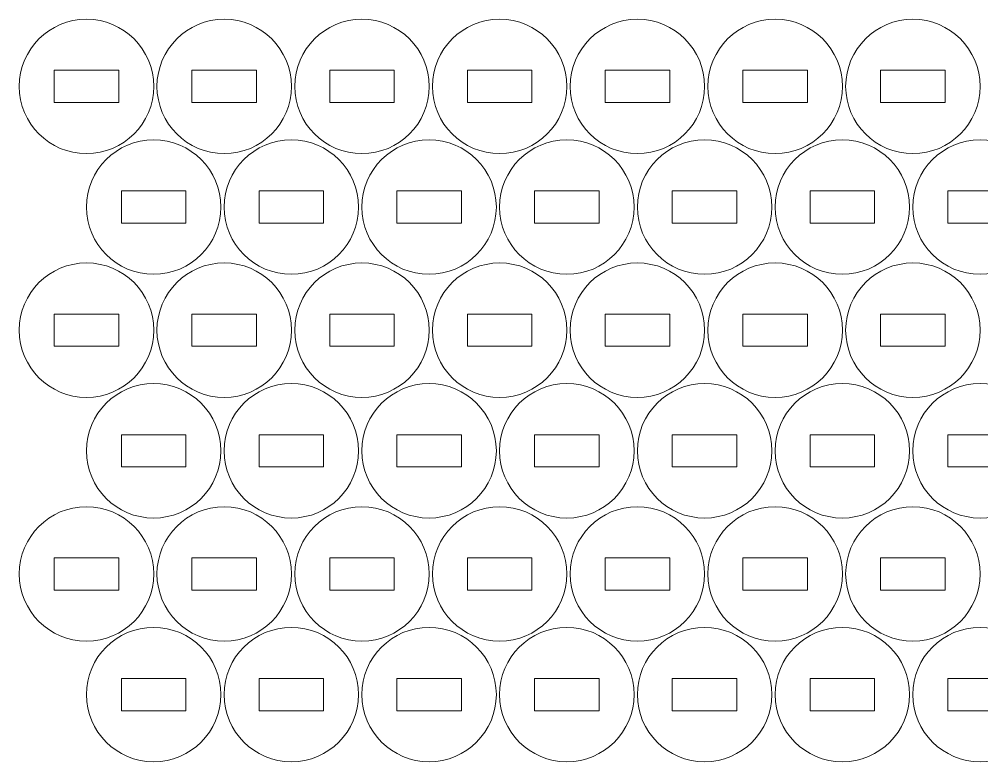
# Model space of a CAD drawing. Header units: millimetres. Extents: x -356 to 356, y -196 to 196.
# Drawn here: x -355.9 to -266.4, y -195.8 to -126.8 of the extents above; entities that cross this region are included whole.
import ezdxf

# ---------------------------------------------------------------- set-up
doc = ezdxf.new("R2010")
doc.units = ezdxf.units.MM
doc.header["$MEASUREMENT"] = 0
doc.layers.add('Camada 1', color=7, linetype='Continuous')

msp = doc.modelspace()

# ---------------------------------------------------------------- linework, layer by layer
at = {"layer": 'Camada 1', "lineweight": 20}
for points in [[(-349.6689, -126.773), (-346.2172, -126.773), (-343.4189, -129.5713), (-343.4189, -133.023), (-343.4189, -133.023), (-343.4189, -136.4747), (-346.2172, -139.273), (-349.6689, -139.273), (-349.6689, -139.273), (-353.1206, -139.273), (-355.9189, -136.4747), (-355.9189, -133.023), (-355.9189, -133.023), (-355.9189, -129.5713), (-353.1206, -126.773), (-349.6689, -126.773)], [(-336.864, -126.773), (-333.4123, -126.773), (-330.614, -129.5713), (-330.614, -133.023), (-330.614, -133.023), (-330.614, -136.4747), (-333.4123, -139.273), (-336.864, -139.273), (-336.864, -139.273), (-340.3157, -139.273), (-343.114, -136.4747), (-343.114, -133.023), (-343.114, -133.023), (-343.114, -129.5713), (-340.3157, -126.773), (-336.864, -126.773)], [(-324.0591, -126.773), (-320.6074, -126.773), (-317.8091, -129.5713), (-317.8091, -133.023), (-317.8091, -133.023), (-317.8091, -136.4747), (-320.6074, -139.273), (-324.0591, -139.273), (-324.0591, -139.273), (-327.5108, -139.273), (-330.3091, -136.4747), (-330.3091, -133.023), (-330.3091, -133.023), (-330.3091, -129.5713), (-327.5108, -126.773), (-324.0591, -126.773)], [(-311.2542, -126.773), (-307.8025, -126.773), (-305.0042, -129.5713), (-305.0042, -133.023), (-305.0042, -133.023), (-305.0042, -136.4747), (-307.8025, -139.273), (-311.2542, -139.273), (-311.2542, -139.273), (-314.7059, -139.273), (-317.5042, -136.4747), (-317.5042, -133.023), (-317.5042, -133.023), (-317.5042, -129.5713), (-314.7059, -126.773), (-311.2542, -126.773)], [(-298.4493, -126.773), (-294.9976, -126.773), (-292.1993, -129.5713), (-292.1993, -133.023), (-292.1993, -133.023), (-292.1993, -136.4747), (-294.9976, -139.273), (-298.4493, -139.273), (-298.4493, -139.273), (-301.901, -139.273), (-304.6993, -136.4747), (-304.6993, -133.023), (-304.6993, -133.023), (-304.6993, -129.5713), (-301.901, -126.773), (-298.4493, -126.773)], [(-285.6444, -126.773), (-282.1927, -126.773), (-279.3944, -129.5713), (-279.3944, -133.023), (-279.3944, -133.023), (-279.3944, -136.4747), (-282.1927, -139.273), (-285.6444, -139.273), (-285.6444, -139.273), (-289.0961, -139.273), (-291.8944, -136.4747), (-291.8944, -133.023), (-291.8944, -133.023), (-291.8944, -129.5713), (-289.0961, -126.773), (-285.6444, -126.773)], [(-272.8395, -126.773), (-269.3878, -126.773), (-266.5895, -129.5713), (-266.5895, -133.023), (-266.5895, -133.023), (-266.5895, -136.4747), (-269.3878, -139.273), (-272.8395, -139.273), (-272.8395, -139.273), (-276.2912, -139.273), (-279.0895, -136.4747), (-279.0895, -133.023), (-279.0895, -133.023), (-279.0895, -129.5713), (-276.2912, -126.773), (-272.8395, -126.773)], [(-352.6689, -131.523), (-352.6689, -131.523), (-346.6689, -131.523), (-346.6689, -131.523), (-346.6689, -131.523), (-346.6689, -131.523), (-346.6689, -134.523), (-346.6689, -134.523), (-346.6689, -134.523), (-346.6689, -134.523), (-352.6689, -134.523), (-352.6689, -134.523), (-352.6689, -134.523), (-352.6689, -134.523), (-352.6689, -131.523), (-352.6689, -131.523)], [(-339.864, -131.523), (-339.864, -131.523), (-333.864, -131.523), (-333.864, -131.523), (-333.864, -131.523), (-333.864, -131.523), (-333.864, -134.523), (-333.864, -134.523), (-333.864, -134.523), (-333.864, -134.523), (-339.864, -134.523), (-339.864, -134.523), (-339.864, -134.523), (-339.864, -134.523), (-339.864, -131.523), (-339.864, -131.523)], [(-327.0591, -131.523), (-327.0591, -131.523), (-321.0591, -131.523), (-321.0591, -131.523), (-321.0591, -131.523), (-321.0591, -131.523), (-321.0591, -134.523), (-321.0591, -134.523), (-321.0591, -134.523), (-321.0591, -134.523), (-327.0591, -134.523), (-327.0591, -134.523), (-327.0591, -134.523), (-327.0591, -134.523), (-327.0591, -131.523), (-327.0591, -131.523)], [(-314.2542, -131.523), (-314.2542, -131.523), (-308.2542, -131.523), (-308.2542, -131.523), (-308.2542, -131.523), (-308.2542, -131.523), (-308.2542, -134.523), (-308.2542, -134.523), (-308.2542, -134.523), (-308.2542, -134.523), (-314.2542, -134.523), (-314.2542, -134.523), (-314.2542, -134.523), (-314.2542, -134.523), (-314.2542, -131.523), (-314.2542, -131.523)], [(-301.4493, -131.523), (-301.4493, -131.523), (-295.4493, -131.523), (-295.4493, -131.523), (-295.4493, -131.523), (-295.4493, -131.523), (-295.4493, -134.523), (-295.4493, -134.523), (-295.4493, -134.523), (-295.4493, -134.523), (-301.4493, -134.523), (-301.4493, -134.523), (-301.4493, -134.523), (-301.4493, -134.523), (-301.4493, -131.523), (-301.4493, -131.523)], [(-288.6444, -131.523), (-288.6444, -131.523), (-282.6444, -131.523), (-282.6444, -131.523), (-282.6444, -131.523), (-282.6444, -131.523), (-282.6444, -134.523), (-282.6444, -134.523), (-282.6444, -134.523), (-282.6444, -134.523), (-288.6444, -134.523), (-288.6444, -134.523), (-288.6444, -134.523), (-288.6444, -134.523), (-288.6444, -131.523), (-288.6444, -131.523)], [(-275.8395, -131.523), (-275.8395, -131.523), (-269.8395, -131.523), (-269.8395, -131.523), (-269.8395, -131.523), (-269.8395, -131.523), (-269.8395, -134.523), (-269.8395, -134.523), (-269.8395, -134.523), (-269.8395, -134.523), (-275.8395, -134.523), (-275.8395, -134.523), (-275.8395, -134.523), (-275.8395, -134.523), (-275.8395, -131.523), (-275.8395, -131.523)], [(-343.4247, -137.9913), (-339.973, -137.9913), (-337.1747, -140.7896), (-337.1747, -144.2413), (-337.1747, -144.2413), (-337.1747, -147.693), (-339.973, -150.4913), (-343.4247, -150.4913), (-343.4247, -150.4913), (-346.8764, -150.4913), (-349.6747, -147.693), (-349.6747, -144.2413), (-349.6747, -144.2413), (-349.6747, -140.7896), (-346.8764, -137.9913), (-343.4247, -137.9913)], [(-330.6198, -137.9913), (-327.1681, -137.9913), (-324.3698, -140.7896), (-324.3698, -144.2413), (-324.3698, -144.2413), (-324.3698, -147.693), (-327.1681, -150.4913), (-330.6198, -150.4913), (-330.6198, -150.4913), (-334.0715, -150.4913), (-336.8698, -147.693), (-336.8698, -144.2413), (-336.8698, -144.2413), (-336.8698, -140.7896), (-334.0715, -137.9913), (-330.6198, -137.9913)], [(-317.8149, -137.9913), (-314.3632, -137.9913), (-311.5649, -140.7896), (-311.5649, -144.2413), (-311.5649, -144.2413), (-311.5649, -147.693), (-314.3632, -150.4913), (-317.8149, -150.4913), (-317.8149, -150.4913), (-321.2666, -150.4913), (-324.0649, -147.693), (-324.0649, -144.2413), (-324.0649, -144.2413), (-324.0649, -140.7896), (-321.2666, -137.9913), (-317.8149, -137.9913)], [(-305.01, -137.9913), (-301.5583, -137.9913), (-298.76, -140.7896), (-298.76, -144.2413), (-298.76, -144.2413), (-298.76, -147.693), (-301.5583, -150.4913), (-305.01, -150.4913), (-305.01, -150.4913), (-308.4617, -150.4913), (-311.26, -147.693), (-311.26, -144.2413), (-311.26, -144.2413), (-311.26, -140.7896), (-308.4617, -137.9913), (-305.01, -137.9913)], [(-292.2051, -137.9913), (-288.7534, -137.9913), (-285.9551, -140.7896), (-285.9551, -144.2413), (-285.9551, -144.2413), (-285.9551, -147.693), (-288.7534, -150.4913), (-292.2051, -150.4913), (-292.2051, -150.4913), (-295.6568, -150.4913), (-298.4551, -147.693), (-298.4551, -144.2413), (-298.4551, -144.2413), (-298.4551, -140.7896), (-295.6568, -137.9913), (-292.2051, -137.9913)], [(-279.4002, -137.9913), (-275.9485, -137.9913), (-273.1502, -140.7896), (-273.1502, -144.2413), (-273.1502, -144.2413), (-273.1502, -147.693), (-275.9485, -150.4913), (-279.4002, -150.4913), (-279.4002, -150.4913), (-282.8519, -150.4913), (-285.6502, -147.693), (-285.6502, -144.2413), (-285.6502, -144.2413), (-285.6502, -140.7896), (-282.8519, -137.9913), (-279.4002, -137.9913)], [(-266.5953, -137.9913), (-263.1436, -137.9913), (-260.3453, -140.7896), (-260.3453, -144.2413), (-260.3453, -144.2413), (-260.3453, -147.693), (-263.1436, -150.4913), (-266.5953, -150.4913), (-266.5953, -150.4913), (-270.047, -150.4913), (-272.8453, -147.693), (-272.8453, -144.2413), (-272.8453, -144.2413), (-272.8453, -140.7896), (-270.047, -137.9913), (-266.5953, -137.9913)], [(-346.4247, -142.7413), (-346.4247, -142.7413), (-340.4247, -142.7413), (-340.4247, -142.7413), (-340.4247, -142.7413), (-340.4247, -142.7413), (-340.4247, -145.7413), (-340.4247, -145.7413), (-340.4247, -145.7413), (-340.4247, -145.7413), (-346.4247, -145.7413), (-346.4247, -145.7413), (-346.4247, -145.7413), (-346.4247, -145.7413), (-346.4247, -142.7413), (-346.4247, -142.7413)], [(-333.6198, -142.7413), (-333.6198, -142.7413), (-327.6198, -142.7413), (-327.6198, -142.7413), (-327.6198, -142.7413), (-327.6198, -142.7413), (-327.6198, -145.7413), (-327.6198, -145.7413), (-327.6198, -145.7413), (-327.6198, -145.7413), (-333.6198, -145.7413), (-333.6198, -145.7413), (-333.6198, -145.7413), (-333.6198, -145.7413), (-333.6198, -142.7413), (-333.6198, -142.7413)], [(-320.8149, -142.7413), (-320.8149, -142.7413), (-314.8149, -142.7413), (-314.8149, -142.7413), (-314.8149, -142.7413), (-314.8149, -142.7413), (-314.8149, -145.7413), (-314.8149, -145.7413), (-314.8149, -145.7413), (-314.8149, -145.7413), (-320.8149, -145.7413), (-320.8149, -145.7413), (-320.8149, -145.7413), (-320.8149, -145.7413), (-320.8149, -142.7413), (-320.8149, -142.7413)], [(-308.01, -142.7413), (-308.01, -142.7413), (-302.01, -142.7413), (-302.01, -142.7413), (-302.01, -142.7413), (-302.01, -142.7413), (-302.01, -145.7413), (-302.01, -145.7413), (-302.01, -145.7413), (-302.01, -145.7413), (-308.01, -145.7413), (-308.01, -145.7413), (-308.01, -145.7413), (-308.01, -145.7413), (-308.01, -142.7413), (-308.01, -142.7413)], [(-295.2051, -142.7413), (-295.2051, -142.7413), (-289.2051, -142.7413), (-289.2051, -142.7413), (-289.2051, -142.7413), (-289.2051, -142.7413), (-289.2051, -145.7413), (-289.2051, -145.7413), (-289.2051, -145.7413), (-289.2051, -145.7413), (-295.2051, -145.7413), (-295.2051, -145.7413), (-295.2051, -145.7413), (-295.2051, -145.7413), (-295.2051, -142.7413), (-295.2051, -142.7413)], [(-282.4002, -142.7413), (-282.4002, -142.7413), (-276.4002, -142.7413), (-276.4002, -142.7413), (-276.4002, -142.7413), (-276.4002, -142.7413), (-276.4002, -145.7413), (-276.4002, -145.7413), (-276.4002, -145.7413), (-276.4002, -145.7413), (-282.4002, -145.7413), (-282.4002, -145.7413), (-282.4002, -145.7413), (-282.4002, -145.7413), (-282.4002, -142.7413), (-282.4002, -142.7413)], [(-269.5953, -142.7413), (-269.5953, -142.7413), (-263.5953, -142.7413), (-263.5953, -142.7413), (-263.5953, -142.7413), (-263.5953, -142.7413), (-263.5953, -145.7413), (-263.5953, -145.7413), (-263.5953, -145.7413), (-263.5953, -145.7413), (-269.5953, -145.7413), (-269.5953, -145.7413), (-269.5953, -145.7413), (-269.5953, -145.7413), (-269.5953, -142.7413), (-269.5953, -142.7413)], [(-349.6689, -149.4396), (-346.2172, -149.4396), (-343.4189, -152.2379), (-343.4189, -155.6896), (-343.4189, -155.6896), (-343.4189, -159.1413), (-346.2172, -161.9396), (-349.6689, -161.9396), (-349.6689, -161.9396), (-353.1206, -161.9396), (-355.9189, -159.1413), (-355.9189, -155.6896), (-355.9189, -155.6896), (-355.9189, -152.2379), (-353.1206, -149.4396), (-349.6689, -149.4396)], [(-336.864, -149.4396), (-333.4123, -149.4396), (-330.614, -152.2379), (-330.614, -155.6896), (-330.614, -155.6896), (-330.614, -159.1413), (-333.4123, -161.9396), (-336.864, -161.9396), (-336.864, -161.9396), (-340.3157, -161.9396), (-343.114, -159.1413), (-343.114, -155.6896), (-343.114, -155.6896), (-343.114, -152.2379), (-340.3157, -149.4396), (-336.864, -149.4396)], [(-324.0591, -149.4396), (-320.6074, -149.4396), (-317.8091, -152.2379), (-317.8091, -155.6896), (-317.8091, -155.6896), (-317.8091, -159.1413), (-320.6074, -161.9396), (-324.0591, -161.9396), (-324.0591, -161.9396), (-327.5108, -161.9396), (-330.3091, -159.1413), (-330.3091, -155.6896), (-330.3091, -155.6896), (-330.3091, -152.2379), (-327.5108, -149.4396), (-324.0591, -149.4396)], [(-311.2542, -149.4396), (-307.8025, -149.4396), (-305.0042, -152.2379), (-305.0042, -155.6896), (-305.0042, -155.6896), (-305.0042, -159.1413), (-307.8025, -161.9396), (-311.2542, -161.9396), (-311.2542, -161.9396), (-314.7059, -161.9396), (-317.5042, -159.1413), (-317.5042, -155.6896), (-317.5042, -155.6896), (-317.5042, -152.2379), (-314.7059, -149.4396), (-311.2542, -149.4396)], [(-298.4493, -149.4396), (-294.9976, -149.4396), (-292.1993, -152.2379), (-292.1993, -155.6896), (-292.1993, -155.6896), (-292.1993, -159.1413), (-294.9976, -161.9396), (-298.4493, -161.9396), (-298.4493, -161.9396), (-301.901, -161.9396), (-304.6993, -159.1413), (-304.6993, -155.6896), (-304.6993, -155.6896), (-304.6993, -152.2379), (-301.901, -149.4396), (-298.4493, -149.4396)], [(-285.6444, -149.4396), (-282.1927, -149.4396), (-279.3944, -152.2379), (-279.3944, -155.6896), (-279.3944, -155.6896), (-279.3944, -159.1413), (-282.1927, -161.9396), (-285.6444, -161.9396), (-285.6444, -161.9396), (-289.0961, -161.9396), (-291.8944, -159.1413), (-291.8944, -155.6896), (-291.8944, -155.6896), (-291.8944, -152.2379), (-289.0961, -149.4396), (-285.6444, -149.4396)], [(-272.8395, -149.4396), (-269.3878, -149.4396), (-266.5895, -152.2379), (-266.5895, -155.6896), (-266.5895, -155.6896), (-266.5895, -159.1413), (-269.3878, -161.9396), (-272.8395, -161.9396), (-272.8395, -161.9396), (-276.2912, -161.9396), (-279.0895, -159.1413), (-279.0895, -155.6896), (-279.0895, -155.6896), (-279.0895, -152.2379), (-276.2912, -149.4396), (-272.8395, -149.4396)], [(-352.6689, -154.1896), (-352.6689, -154.1896), (-346.6689, -154.1896), (-346.6689, -154.1896), (-346.6689, -154.1896), (-346.6689, -154.1896), (-346.6689, -157.1896), (-346.6689, -157.1896), (-346.6689, -157.1896), (-346.6689, -157.1896), (-352.6689, -157.1896), (-352.6689, -157.1896), (-352.6689, -157.1896), (-352.6689, -157.1896), (-352.6689, -154.1896), (-352.6689, -154.1896)], [(-339.864, -154.1896), (-339.864, -154.1896), (-333.864, -154.1896), (-333.864, -154.1896), (-333.864, -154.1896), (-333.864, -154.1896), (-333.864, -157.1896), (-333.864, -157.1896), (-333.864, -157.1896), (-333.864, -157.1896), (-339.864, -157.1896), (-339.864, -157.1896), (-339.864, -157.1896), (-339.864, -157.1896), (-339.864, -154.1896), (-339.864, -154.1896)], [(-327.0591, -154.1896), (-327.0591, -154.1896), (-321.0591, -154.1896), (-321.0591, -154.1896), (-321.0591, -154.1896), (-321.0591, -154.1896), (-321.0591, -157.1896), (-321.0591, -157.1896), (-321.0591, -157.1896), (-321.0591, -157.1896), (-327.0591, -157.1896), (-327.0591, -157.1896), (-327.0591, -157.1896), (-327.0591, -157.1896), (-327.0591, -154.1896), (-327.0591, -154.1896)], [(-314.2542, -154.1896), (-314.2542, -154.1896), (-308.2542, -154.1896), (-308.2542, -154.1896), (-308.2542, -154.1896), (-308.2542, -154.1896), (-308.2542, -157.1896), (-308.2542, -157.1896), (-308.2542, -157.1896), (-308.2542, -157.1896), (-314.2542, -157.1896), (-314.2542, -157.1896), (-314.2542, -157.1896), (-314.2542, -157.1896), (-314.2542, -154.1896), (-314.2542, -154.1896)], [(-301.4493, -154.1896), (-301.4493, -154.1896), (-295.4493, -154.1896), (-295.4493, -154.1896), (-295.4493, -154.1896), (-295.4493, -154.1896), (-295.4493, -157.1896), (-295.4493, -157.1896), (-295.4493, -157.1896), (-295.4493, -157.1896), (-301.4493, -157.1896), (-301.4493, -157.1896), (-301.4493, -157.1896), (-301.4493, -157.1896), (-301.4493, -154.1896), (-301.4493, -154.1896)], [(-288.6444, -154.1896), (-288.6444, -154.1896), (-282.6444, -154.1896), (-282.6444, -154.1896), (-282.6444, -154.1896), (-282.6444, -154.1896), (-282.6444, -157.1896), (-282.6444, -157.1896), (-282.6444, -157.1896), (-282.6444, -157.1896), (-288.6444, -157.1896), (-288.6444, -157.1896), (-288.6444, -157.1896), (-288.6444, -157.1896), (-288.6444, -154.1896), (-288.6444, -154.1896)], [(-275.8395, -154.1896), (-275.8395, -154.1896), (-269.8395, -154.1896), (-269.8395, -154.1896), (-269.8395, -154.1896), (-269.8395, -154.1896), (-269.8395, -157.1896), (-269.8395, -157.1896), (-269.8395, -157.1896), (-269.8395, -157.1896), (-275.8395, -157.1896), (-275.8395, -157.1896), (-275.8395, -157.1896), (-275.8395, -157.1896), (-275.8395, -154.1896), (-275.8395, -154.1896)], [(-343.4247, -160.6579), (-339.973, -160.6579), (-337.1747, -163.4562), (-337.1747, -166.9079), (-337.1747, -166.9079), (-337.1747, -170.3596), (-339.973, -173.1579), (-343.4247, -173.1579), (-343.4247, -173.1579), (-346.8764, -173.1579), (-349.6747, -170.3596), (-349.6747, -166.9079), (-349.6747, -166.9079), (-349.6747, -163.4562), (-346.8764, -160.6579), (-343.4247, -160.6579)], [(-330.6198, -160.6579), (-327.1681, -160.6579), (-324.3698, -163.4562), (-324.3698, -166.9079), (-324.3698, -166.9079), (-324.3698, -170.3596), (-327.1681, -173.1579), (-330.6198, -173.1579), (-330.6198, -173.1579), (-334.0715, -173.1579), (-336.8698, -170.3596), (-336.8698, -166.9079), (-336.8698, -166.9079), (-336.8698, -163.4562), (-334.0715, -160.6579), (-330.6198, -160.6579)], [(-317.8149, -160.6579), (-314.3632, -160.6579), (-311.5649, -163.4562), (-311.5649, -166.9079), (-311.5649, -166.9079), (-311.5649, -170.3596), (-314.3632, -173.1579), (-317.8149, -173.1579), (-317.8149, -173.1579), (-321.2666, -173.1579), (-324.0649, -170.3596), (-324.0649, -166.9079), (-324.0649, -166.9079), (-324.0649, -163.4562), (-321.2666, -160.6579), (-317.8149, -160.6579)], [(-305.01, -160.6579), (-301.5583, -160.6579), (-298.76, -163.4562), (-298.76, -166.9079), (-298.76, -166.9079), (-298.76, -170.3596), (-301.5583, -173.1579), (-305.01, -173.1579), (-305.01, -173.1579), (-308.4617, -173.1579), (-311.26, -170.3596), (-311.26, -166.9079), (-311.26, -166.9079), (-311.26, -163.4562), (-308.4617, -160.6579), (-305.01, -160.6579)], [(-292.2051, -160.6579), (-288.7534, -160.6579), (-285.9551, -163.4562), (-285.9551, -166.9079), (-285.9551, -166.9079), (-285.9551, -170.3596), (-288.7534, -173.1579), (-292.2051, -173.1579), (-292.2051, -173.1579), (-295.6568, -173.1579), (-298.4551, -170.3596), (-298.4551, -166.9079), (-298.4551, -166.9079), (-298.4551, -163.4562), (-295.6568, -160.6579), (-292.2051, -160.6579)], [(-279.4002, -160.6579), (-275.9485, -160.6579), (-273.1502, -163.4562), (-273.1502, -166.9079), (-273.1502, -166.9079), (-273.1502, -170.3596), (-275.9485, -173.1579), (-279.4002, -173.1579), (-279.4002, -173.1579), (-282.8519, -173.1579), (-285.6502, -170.3596), (-285.6502, -166.9079), (-285.6502, -166.9079), (-285.6502, -163.4562), (-282.8519, -160.6579), (-279.4002, -160.6579)], [(-266.5953, -160.6579), (-263.1436, -160.6579), (-260.3453, -163.4562), (-260.3453, -166.9079), (-260.3453, -166.9079), (-260.3453, -170.3596), (-263.1436, -173.1579), (-266.5953, -173.1579), (-266.5953, -173.1579), (-270.047, -173.1579), (-272.8453, -170.3596), (-272.8453, -166.9079), (-272.8453, -166.9079), (-272.8453, -163.4562), (-270.047, -160.6579), (-266.5953, -160.6579)], [(-346.4247, -165.4079), (-346.4247, -165.4079), (-340.4247, -165.4079), (-340.4247, -165.4079), (-340.4247, -165.4079), (-340.4247, -165.4079), (-340.4247, -168.4079), (-340.4247, -168.4079), (-340.4247, -168.4079), (-340.4247, -168.4079), (-346.4247, -168.4079), (-346.4247, -168.4079), (-346.4247, -168.4079), (-346.4247, -168.4079), (-346.4247, -165.4079), (-346.4247, -165.4079)], [(-333.6198, -165.4079), (-333.6198, -165.4079), (-327.6198, -165.4079), (-327.6198, -165.4079), (-327.6198, -165.4079), (-327.6198, -165.4079), (-327.6198, -168.4079), (-327.6198, -168.4079), (-327.6198, -168.4079), (-327.6198, -168.4079), (-333.6198, -168.4079), (-333.6198, -168.4079), (-333.6198, -168.4079), (-333.6198, -168.4079), (-333.6198, -165.4079), (-333.6198, -165.4079)], [(-320.8149, -165.4079), (-320.8149, -165.4079), (-314.8149, -165.4079), (-314.8149, -165.4079), (-314.8149, -165.4079), (-314.8149, -165.4079), (-314.8149, -168.4079), (-314.8149, -168.4079), (-314.8149, -168.4079), (-314.8149, -168.4079), (-320.8149, -168.4079), (-320.8149, -168.4079), (-320.8149, -168.4079), (-320.8149, -168.4079), (-320.8149, -165.4079), (-320.8149, -165.4079)], [(-308.01, -165.4079), (-308.01, -165.4079), (-302.01, -165.4079), (-302.01, -165.4079), (-302.01, -165.4079), (-302.01, -165.4079), (-302.01, -168.4079), (-302.01, -168.4079), (-302.01, -168.4079), (-302.01, -168.4079), (-308.01, -168.4079), (-308.01, -168.4079), (-308.01, -168.4079), (-308.01, -168.4079), (-308.01, -165.4079), (-308.01, -165.4079)], [(-295.2051, -165.4079), (-295.2051, -165.4079), (-289.2051, -165.4079), (-289.2051, -165.4079), (-289.2051, -165.4079), (-289.2051, -165.4079), (-289.2051, -168.4079), (-289.2051, -168.4079), (-289.2051, -168.4079), (-289.2051, -168.4079), (-295.2051, -168.4079), (-295.2051, -168.4079), (-295.2051, -168.4079), (-295.2051, -168.4079), (-295.2051, -165.4079), (-295.2051, -165.4079)], [(-282.4002, -165.4079), (-282.4002, -165.4079), (-276.4002, -165.4079), (-276.4002, -165.4079), (-276.4002, -165.4079), (-276.4002, -165.4079), (-276.4002, -168.4079), (-276.4002, -168.4079), (-276.4002, -168.4079), (-276.4002, -168.4079), (-282.4002, -168.4079), (-282.4002, -168.4079), (-282.4002, -168.4079), (-282.4002, -168.4079), (-282.4002, -165.4079), (-282.4002, -165.4079)], [(-269.5953, -165.4079), (-269.5953, -165.4079), (-263.5953, -165.4079), (-263.5953, -165.4079), (-263.5953, -165.4079), (-263.5953, -165.4079), (-263.5953, -168.4079), (-263.5953, -168.4079), (-263.5953, -168.4079), (-263.5953, -168.4079), (-269.5953, -168.4079), (-269.5953, -168.4079), (-269.5953, -168.4079), (-269.5953, -168.4079), (-269.5953, -165.4079), (-269.5953, -165.4079)], [(-349.6689, -172.1062), (-346.2172, -172.1062), (-343.4189, -174.9045), (-343.4189, -178.3562), (-343.4189, -178.3562), (-343.4189, -181.8079), (-346.2172, -184.6062), (-349.6689, -184.6062), (-349.6689, -184.6062), (-353.1206, -184.6062), (-355.9189, -181.8079), (-355.9189, -178.3562), (-355.9189, -178.3562), (-355.9189, -174.9045), (-353.1206, -172.1062), (-349.6689, -172.1062)], [(-336.864, -172.1062), (-333.4123, -172.1062), (-330.614, -174.9045), (-330.614, -178.3562), (-330.614, -178.3562), (-330.614, -181.8079), (-333.4123, -184.6062), (-336.864, -184.6062), (-336.864, -184.6062), (-340.3157, -184.6062), (-343.114, -181.8079), (-343.114, -178.3562), (-343.114, -178.3562), (-343.114, -174.9045), (-340.3157, -172.1062), (-336.864, -172.1062)], [(-324.0591, -172.1062), (-320.6074, -172.1062), (-317.8091, -174.9045), (-317.8091, -178.3562), (-317.8091, -178.3562), (-317.8091, -181.8079), (-320.6074, -184.6062), (-324.0591, -184.6062), (-324.0591, -184.6062), (-327.5108, -184.6062), (-330.3091, -181.8079), (-330.3091, -178.3562), (-330.3091, -178.3562), (-330.3091, -174.9045), (-327.5108, -172.1062), (-324.0591, -172.1062)], [(-311.2542, -172.1062), (-307.8025, -172.1062), (-305.0042, -174.9045), (-305.0042, -178.3562), (-305.0042, -178.3562), (-305.0042, -181.8079), (-307.8025, -184.6062), (-311.2542, -184.6062), (-311.2542, -184.6062), (-314.7059, -184.6062), (-317.5042, -181.8079), (-317.5042, -178.3562), (-317.5042, -178.3562), (-317.5042, -174.9045), (-314.7059, -172.1062), (-311.2542, -172.1062)], [(-298.4493, -172.1062), (-294.9976, -172.1062), (-292.1993, -174.9045), (-292.1993, -178.3562), (-292.1993, -178.3562), (-292.1993, -181.8079), (-294.9976, -184.6062), (-298.4493, -184.6062), (-298.4493, -184.6062), (-301.901, -184.6062), (-304.6993, -181.8079), (-304.6993, -178.3562), (-304.6993, -178.3562), (-304.6993, -174.9045), (-301.901, -172.1062), (-298.4493, -172.1062)], [(-285.6444, -172.1062), (-282.1927, -172.1062), (-279.3944, -174.9045), (-279.3944, -178.3562), (-279.3944, -178.3562), (-279.3944, -181.8079), (-282.1927, -184.6062), (-285.6444, -184.6062), (-285.6444, -184.6062), (-289.0961, -184.6062), (-291.8944, -181.8079), (-291.8944, -178.3562), (-291.8944, -178.3562), (-291.8944, -174.9045), (-289.0961, -172.1062), (-285.6444, -172.1062)], [(-272.8395, -172.1062), (-269.3878, -172.1062), (-266.5895, -174.9045), (-266.5895, -178.3562), (-266.5895, -178.3562), (-266.5895, -181.8079), (-269.3878, -184.6062), (-272.8395, -184.6062), (-272.8395, -184.6062), (-276.2912, -184.6062), (-279.0895, -181.8079), (-279.0895, -178.3562), (-279.0895, -178.3562), (-279.0895, -174.9045), (-276.2912, -172.1062), (-272.8395, -172.1062)], [(-352.6689, -176.8562), (-352.6689, -176.8562), (-346.6689, -176.8562), (-346.6689, -176.8562), (-346.6689, -176.8562), (-346.6689, -176.8562), (-346.6689, -179.8562), (-346.6689, -179.8562), (-346.6689, -179.8562), (-346.6689, -179.8562), (-352.6689, -179.8562), (-352.6689, -179.8562), (-352.6689, -179.8562), (-352.6689, -179.8562), (-352.6689, -176.8562), (-352.6689, -176.8562)], [(-339.864, -176.8562), (-339.864, -176.8562), (-333.864, -176.8562), (-333.864, -176.8562), (-333.864, -176.8562), (-333.864, -176.8562), (-333.864, -179.8562), (-333.864, -179.8562), (-333.864, -179.8562), (-333.864, -179.8562), (-339.864, -179.8562), (-339.864, -179.8562), (-339.864, -179.8562), (-339.864, -179.8562), (-339.864, -176.8562), (-339.864, -176.8562)], [(-327.0591, -176.8562), (-327.0591, -176.8562), (-321.0591, -176.8562), (-321.0591, -176.8562), (-321.0591, -176.8562), (-321.0591, -176.8562), (-321.0591, -179.8562), (-321.0591, -179.8562), (-321.0591, -179.8562), (-321.0591, -179.8562), (-327.0591, -179.8562), (-327.0591, -179.8562), (-327.0591, -179.8562), (-327.0591, -179.8562), (-327.0591, -176.8562), (-327.0591, -176.8562)], [(-314.2542, -176.8562), (-314.2542, -176.8562), (-308.2542, -176.8562), (-308.2542, -176.8562), (-308.2542, -176.8562), (-308.2542, -176.8562), (-308.2542, -179.8562), (-308.2542, -179.8562), (-308.2542, -179.8562), (-308.2542, -179.8562), (-314.2542, -179.8562), (-314.2542, -179.8562), (-314.2542, -179.8562), (-314.2542, -179.8562), (-314.2542, -176.8562), (-314.2542, -176.8562)], [(-301.4493, -176.8562), (-301.4493, -176.8562), (-295.4493, -176.8562), (-295.4493, -176.8562), (-295.4493, -176.8562), (-295.4493, -176.8562), (-295.4493, -179.8562), (-295.4493, -179.8562), (-295.4493, -179.8562), (-295.4493, -179.8562), (-301.4493, -179.8562), (-301.4493, -179.8562), (-301.4493, -179.8562), (-301.4493, -179.8562), (-301.4493, -176.8562), (-301.4493, -176.8562)], [(-288.6444, -176.8562), (-288.6444, -176.8562), (-282.6444, -176.8562), (-282.6444, -176.8562), (-282.6444, -176.8562), (-282.6444, -176.8562), (-282.6444, -179.8562), (-282.6444, -179.8562), (-282.6444, -179.8562), (-282.6444, -179.8562), (-288.6444, -179.8562), (-288.6444, -179.8562), (-288.6444, -179.8562), (-288.6444, -179.8562), (-288.6444, -176.8562), (-288.6444, -176.8562)], [(-275.8395, -176.8562), (-275.8395, -176.8562), (-269.8395, -176.8562), (-269.8395, -176.8562), (-269.8395, -176.8562), (-269.8395, -176.8562), (-269.8395, -179.8562), (-269.8395, -179.8562), (-269.8395, -179.8562), (-269.8395, -179.8562), (-275.8395, -179.8562), (-275.8395, -179.8562), (-275.8395, -179.8562), (-275.8395, -179.8562), (-275.8395, -176.8562), (-275.8395, -176.8562)], [(-343.4247, -183.3245), (-339.973, -183.3245), (-337.1747, -186.1228), (-337.1747, -189.5745), (-337.1747, -189.5745), (-337.1747, -193.0262), (-339.973, -195.8245), (-343.4247, -195.8245), (-343.4247, -195.8245), (-346.8764, -195.8245), (-349.6747, -193.0262), (-349.6747, -189.5745), (-349.6747, -189.5745), (-349.6747, -186.1228), (-346.8764, -183.3245), (-343.4247, -183.3245)], [(-330.6198, -183.3245), (-327.1681, -183.3245), (-324.3698, -186.1228), (-324.3698, -189.5745), (-324.3698, -189.5745), (-324.3698, -193.0262), (-327.1681, -195.8245), (-330.6198, -195.8245), (-330.6198, -195.8245), (-334.0715, -195.8245), (-336.8698, -193.0262), (-336.8698, -189.5745), (-336.8698, -189.5745), (-336.8698, -186.1228), (-334.0715, -183.3245), (-330.6198, -183.3245)], [(-317.8149, -183.3245), (-314.3632, -183.3245), (-311.5649, -186.1228), (-311.5649, -189.5745), (-311.5649, -189.5745), (-311.5649, -193.0262), (-314.3632, -195.8245), (-317.8149, -195.8245), (-317.8149, -195.8245), (-321.2666, -195.8245), (-324.0649, -193.0262), (-324.0649, -189.5745), (-324.0649, -189.5745), (-324.0649, -186.1228), (-321.2666, -183.3245), (-317.8149, -183.3245)], [(-305.01, -183.3245), (-301.5583, -183.3245), (-298.76, -186.1228), (-298.76, -189.5745), (-298.76, -189.5745), (-298.76, -193.0262), (-301.5583, -195.8245), (-305.01, -195.8245), (-305.01, -195.8245), (-308.4617, -195.8245), (-311.26, -193.0262), (-311.26, -189.5745), (-311.26, -189.5745), (-311.26, -186.1228), (-308.4617, -183.3245), (-305.01, -183.3245)], [(-292.2051, -183.3245), (-288.7534, -183.3245), (-285.9551, -186.1228), (-285.9551, -189.5745), (-285.9551, -189.5745), (-285.9551, -193.0262), (-288.7534, -195.8245), (-292.2051, -195.8245), (-292.2051, -195.8245), (-295.6568, -195.8245), (-298.4551, -193.0262), (-298.4551, -189.5745), (-298.4551, -189.5745), (-298.4551, -186.1228), (-295.6568, -183.3245), (-292.2051, -183.3245)], [(-279.4002, -183.3245), (-275.9485, -183.3245), (-273.1502, -186.1228), (-273.1502, -189.5745), (-273.1502, -189.5745), (-273.1502, -193.0262), (-275.9485, -195.8245), (-279.4002, -195.8245), (-279.4002, -195.8245), (-282.8519, -195.8245), (-285.6502, -193.0262), (-285.6502, -189.5745), (-285.6502, -189.5745), (-285.6502, -186.1228), (-282.8519, -183.3245), (-279.4002, -183.3245)], [(-266.5953, -183.3245), (-263.1436, -183.3245), (-260.3453, -186.1228), (-260.3453, -189.5745), (-260.3453, -189.5745), (-260.3453, -193.0262), (-263.1436, -195.8245), (-266.5953, -195.8245), (-266.5953, -195.8245), (-270.047, -195.8245), (-272.8453, -193.0262), (-272.8453, -189.5745), (-272.8453, -189.5745), (-272.8453, -186.1228), (-270.047, -183.3245), (-266.5953, -183.3245)], [(-346.4247, -188.0745), (-346.4247, -188.0745), (-340.4247, -188.0745), (-340.4247, -188.0745), (-340.4247, -188.0745), (-340.4247, -188.0745), (-340.4247, -191.0745), (-340.4247, -191.0745), (-340.4247, -191.0745), (-340.4247, -191.0745), (-346.4247, -191.0745), (-346.4247, -191.0745), (-346.4247, -191.0745), (-346.4247, -191.0745), (-346.4247, -188.0745), (-346.4247, -188.0745)], [(-333.6198, -188.0745), (-333.6198, -188.0745), (-327.6198, -188.0745), (-327.6198, -188.0745), (-327.6198, -188.0745), (-327.6198, -188.0745), (-327.6198, -191.0745), (-327.6198, -191.0745), (-327.6198, -191.0745), (-327.6198, -191.0745), (-333.6198, -191.0745), (-333.6198, -191.0745), (-333.6198, -191.0745), (-333.6198, -191.0745), (-333.6198, -188.0745), (-333.6198, -188.0745)], [(-320.8149, -188.0745), (-320.8149, -188.0745), (-314.8149, -188.0745), (-314.8149, -188.0745), (-314.8149, -188.0745), (-314.8149, -188.0745), (-314.8149, -191.0745), (-314.8149, -191.0745), (-314.8149, -191.0745), (-314.8149, -191.0745), (-320.8149, -191.0745), (-320.8149, -191.0745), (-320.8149, -191.0745), (-320.8149, -191.0745), (-320.8149, -188.0745), (-320.8149, -188.0745)], [(-308.01, -188.0745), (-308.01, -188.0745), (-302.01, -188.0745), (-302.01, -188.0745), (-302.01, -188.0745), (-302.01, -188.0745), (-302.01, -191.0745), (-302.01, -191.0745), (-302.01, -191.0745), (-302.01, -191.0745), (-308.01, -191.0745), (-308.01, -191.0745), (-308.01, -191.0745), (-308.01, -191.0745), (-308.01, -188.0745), (-308.01, -188.0745)], [(-295.2051, -188.0745), (-295.2051, -188.0745), (-289.2051, -188.0745), (-289.2051, -188.0745), (-289.2051, -188.0745), (-289.2051, -188.0745), (-289.2051, -191.0745), (-289.2051, -191.0745), (-289.2051, -191.0745), (-289.2051, -191.0745), (-295.2051, -191.0745), (-295.2051, -191.0745), (-295.2051, -191.0745), (-295.2051, -191.0745), (-295.2051, -188.0745), (-295.2051, -188.0745)], [(-282.4002, -188.0745), (-282.4002, -188.0745), (-276.4002, -188.0745), (-276.4002, -188.0745), (-276.4002, -188.0745), (-276.4002, -188.0745), (-276.4002, -191.0745), (-276.4002, -191.0745), (-276.4002, -191.0745), (-276.4002, -191.0745), (-282.4002, -191.0745), (-282.4002, -191.0745), (-282.4002, -191.0745), (-282.4002, -191.0745), (-282.4002, -188.0745), (-282.4002, -188.0745)], [(-269.5953, -188.0745), (-269.5953, -188.0745), (-263.5953, -188.0745), (-263.5953, -188.0745), (-263.5953, -188.0745), (-263.5953, -188.0745), (-263.5953, -191.0745), (-263.5953, -191.0745), (-263.5953, -191.0745), (-263.5953, -191.0745), (-269.5953, -191.0745), (-269.5953, -191.0745), (-269.5953, -191.0745), (-269.5953, -191.0745), (-269.5953, -188.0745), (-269.5953, -188.0745)]]:
    msp.add_open_spline(points, degree=3, knots=[0, 0, 0, 0, 0.2, 0.2, 0.2, 0.2, 0.4, 0.4, 0.4, 0.4, 0.6, 0.6, 0.6, 0.6, 1, 1, 1, 1], dxfattribs=at)

doc.saveas('drawing.dxf')
